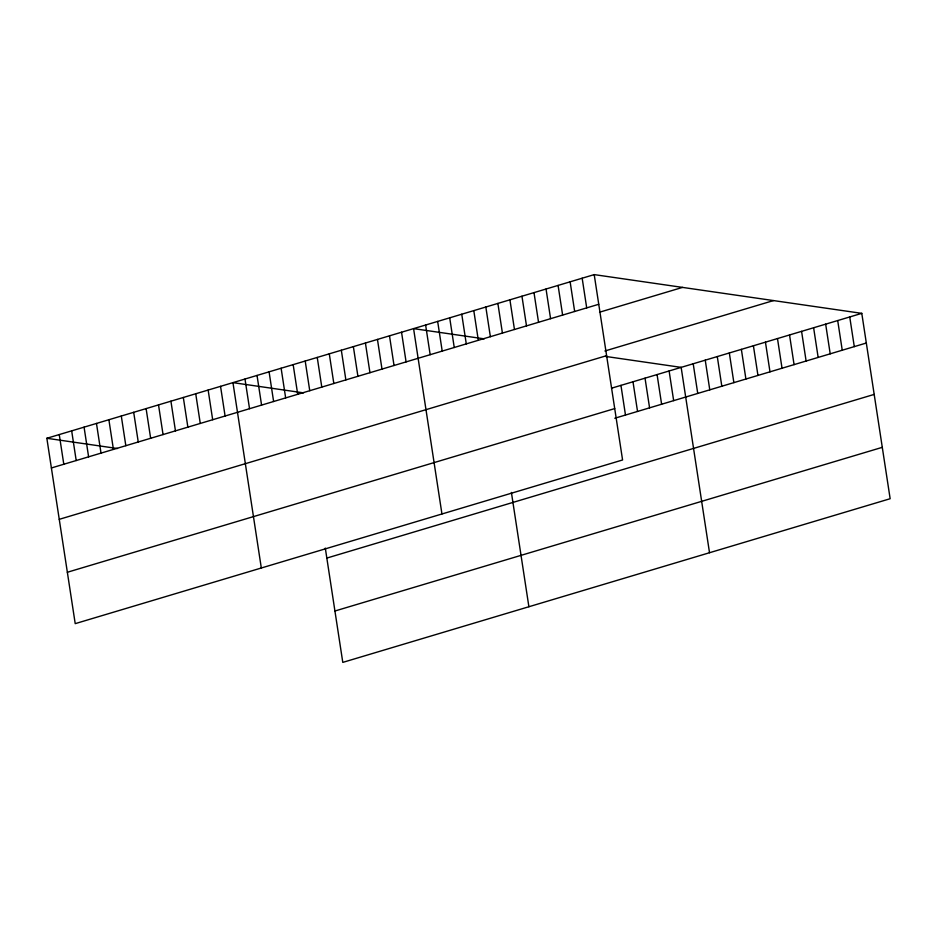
<?xml version="1.0" encoding="UTF-8"?>
<svg xmlns="http://www.w3.org/2000/svg" width="937" height="937" viewBox="0 0 937 937"><rect width="100%" height="100%" fill="white"/><g stroke="black" fill="none" stroke-linecap="round" stroke-linejoin="round"><path stroke-width="1.41" d="M594.21 274.611L622.578 459.973L75.218 623.644L46.85 438.282L594.21 274.611L861.782 313.356L890.15 498.718L342.79 662.389L325.303 548.086M51.394 467.961L598.755 304.279M599.551 312.208L682.511 287.401M604.904 350.988L773.482 300.578M59.254 519.332L606.614 355.662M611.58 388.176L861.782 313.356M67.347 572.261L614.707 408.591M614.789 418.242L866.327 343.024M326.826 558.077L874.186 394.407M334.931 611.006L882.291 447.336M484.218 338.854L413.58 328.629L441.948 513.98M605.478 356.411L681.152 367.374L709.52 552.725M303.588 392.872L232.95 382.636L261.318 567.998M46.85 438.282L117.488 448.518M849.742 316.964L854.286 346.631M837.701 320.559L842.246 350.227M825.661 324.155L830.205 353.835M813.621 327.763L818.153 357.43M801.58 331.358L806.113 361.026M789.54 334.966L794.072 364.634M777.487 338.562L782.032 368.229M765.447 342.169L769.991 371.837M753.407 345.765L757.951 375.432M741.366 349.36L745.911 379.04M729.326 352.968L733.87 382.636M717.285 356.564L721.818 386.231M705.245 360.171L709.777 389.839M693.204 363.767L697.737 393.435M669.112 370.97L673.656 400.638M657.071 374.566L661.616 404.245M645.031 378.173L649.575 407.841M632.99 381.769L637.535 411.437M620.95 385.376L625.483 415.044M582.17 278.219L586.703 307.886M570.129 281.814L574.662 311.482M558.089 285.422L562.622 315.09M546.037 289.018L550.581 318.685M533.996 292.613L538.541 322.293M521.956 296.221L526.5 325.889M509.915 299.817L514.46 329.484M497.875 303.424L502.419 333.092M485.834 307.02L490.367 336.688M511.403 492.44L528.89 606.731M473.794 310.627L478.327 340.295M461.754 314.223L466.286 343.891M449.701 317.819L454.246 347.498M437.661 321.426L442.205 351.094M425.621 325.022L430.165 354.69M401.54 332.225L406.084 361.893M389.499 335.833L394.032 365.5M377.459 339.428L381.991 369.096M365.418 343.024L369.951 372.703M353.366 346.631L357.911 376.299M341.326 350.227L345.87 379.895M329.285 353.835L333.83 383.502M317.245 357.43L321.789 387.098M305.204 361.038L309.749 390.706M293.164 364.634L297.697 394.301M281.123 368.241L285.656 397.909M269.083 371.837L273.616 401.505M257.031 375.432L261.575 405.1M244.99 379.04L249.535 408.708M220.546 386.349L225.091 416.016M208.143 390.061L212.676 419.729M195.728 393.763L200.272 423.442M183.324 397.475L187.868 427.143M170.921 401.188L175.453 430.856M158.517 404.901L163.05 434.569M146.102 408.602L150.646 438.282M133.698 412.315L138.243 441.983M121.295 416.028L125.827 445.696M108.879 419.741L113.424 449.409M96.476 423.442L101.02 453.121M84.072 427.155L88.605 456.823M71.669 430.868L76.202 460.535M59.254 434.581L63.798 464.248"/></g></svg>
